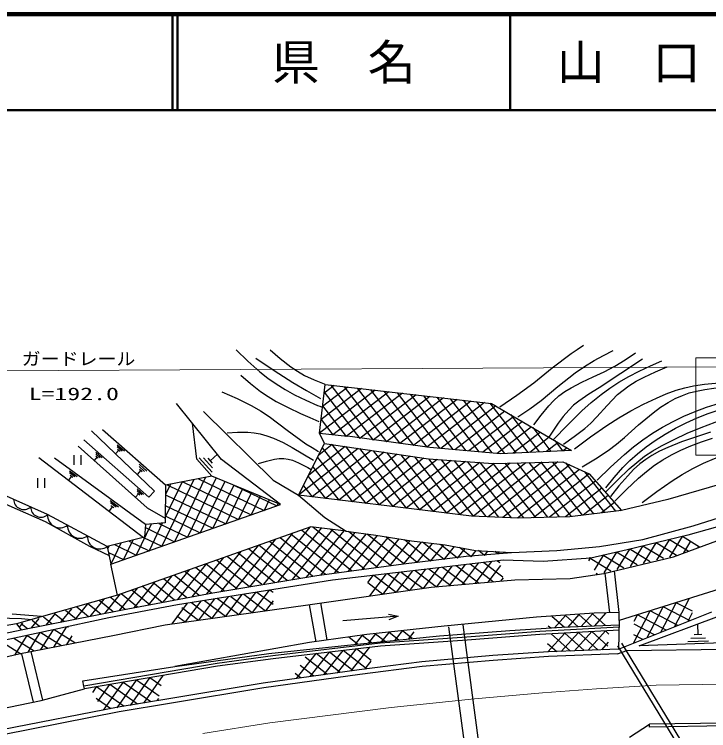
# Model space of a CAD drawing. Units: millimetres, scale not verified. Extents: x 40000 to 680000, y 20000 to 380000.
# Drawn here: x 281216 to 353736, y 305234 to 380000 of the extents above; entities that cross this region are included whole.
import ezdxf
from ezdxf.enums import TextEntityAlignment as Align

# ---------------------------------------------------------------- set-up
doc = ezdxf.new("R2010")
doc.units = ezdxf.units.MM
doc.header["$LTSCALE"] = 1000
doc.linetypes.add('CHAIN', pattern=[18.5, 12, -1.5, 3.5, -1.5])
for name, color, linetype, lineweight in [('M-BGD', 7, 'Continuous', 25), ('M-BMK', 2, 'CHAIN', 13), ('M-STR-HTXT', 7, 'Continuous', 13), ('M-TTL', 2, 'Continuous', 140), ('M-TTL-LINE', 7, 'Continuous', 50)]:
    doc.layers.add(name, color=color, linetype=linetype, lineweight=lineweight)
doc.layers.add('M-TTL-TXT', color=7, linetype='Continuous')
doc.styles.add('ＭＳ ゴシック', font='')
doc.styles.get('ＭＳ ゴシック').set_extended_font_data('MS Gothic')

# ---------------------------------------------------------------- blocks, each defined once
blk = doc.blocks.new('BUHIN1571')
at = {"layer": 'M-BGD'}
for p, q in [((12, 13), (-298, -337)), ((-130, 529), (541, -64)), ((337, -84), (-127, 325)), ((-106, 118), (130, -91))]:
    blk.add_line(p, q, dxfattribs=at)
blk = doc.blocks.new('BUHIN265')
at = {"layer": 'M-BGD'}
for p, q in [((-385, 500), (-385, -500)), ((382, -500), (382, 500))]:
    blk.add_line(p, q, dxfattribs=at)

msp = doc.modelspace()

# ---------------------------------------------------------------- linework, layer by layer
at = {"layer": 'M-BGD'}
for p, q in [((313081, 336286), (313678, 341361)), ((316042, 341093), (313408, 339063)), ((314614, 341255), (313571, 340451)), ((313678, 341361), (331054, 339388)), ((314272, 341293), (318691, 335559)), ((315656, 341136), (320093, 335377)), ((317039, 340979), (321496, 335195)), ((318898, 340768), (313081, 336286)), ((317470, 340930), (313244, 337675)), ((313583, 340550), (317288, 335741)), ((320326, 340606), (314483, 336104)), ((321754, 340444), (315886, 335923)), ((323182, 340282), (317288, 335741)), ((318423, 340822), (322898, 335013)), ((319806, 340665), (324301, 334832)), ((321189, 340508), (325666, 334698)), ((322573, 340351), (327021, 334577)), ((323956, 340194), (328376, 334457)), ((324610, 340120), (318691, 335559)), ((326038, 339958), (320093, 335377)), ((327466, 339796), (321496, 335195)), ((328894, 339633), (322898, 335013)), ((330322, 339471), (324301, 334832)), ((325339, 340037), (329731, 334337)), ((326723, 339880), (331087, 334216)), ((328106, 339723), (332398, 334153)), ((329490, 339566), (333615, 334212)), ((302871, 333541), (298155, 339393)), ((313416, 339129), (315886, 335923)), ((331508, 339122), (325755, 334690)), ((330873, 339409), (334832, 334271)), ((331054, 339388), (339412, 334492)), ((300961, 338557), (308244, 331391)), ((332439, 338577), (327224, 334559)), ((333369, 338032), (328693, 334429)), ((333054, 338217), (336049, 334329)), ((300265, 333567), (299830, 337315)), ((313248, 337707), (314483, 336104)), ((334300, 337487), (330162, 334298)), ((289267, 336515), (295851, 330246)), ((297020, 330856), (290418, 336633)), ((335231, 336941), (331631, 334168)), ((335355, 336869), (337266, 334388)), ((313618, 335211), (313081, 336286)), ((313081, 336286), (316009, 335987)), ((324606, 334792), (316009, 335987)), ((336162, 336396), (333308, 334197)), ((337092, 335851), (335056, 334281)), ((295256, 329611), (288474, 335602)), ((291962, 335081), (292711, 334425)), ((310911, 329799), (313618, 335211)), ((314410, 335094), (313008, 333992)), ((313618, 335211), (324486, 333598)), ((314376, 335099), (319336, 328790)), ((338023, 335305), (336803, 334366)), ((337656, 335520), (338483, 334447)), ((287879, 334928), (295097, 328501)), ((292123, 334508), (291780, 334117)), ((292484, 334401), (291967, 334854)), ((291991, 334624), (292254, 334393)), ((317132, 334690), (310911, 329799)), ((315771, 334892), (311959, 331895)), ((318493, 334488), (312315, 329631)), ((313384, 334743), (317932, 328958)), ((319854, 334286), (313719, 329463)), ((315816, 334885), (320740, 328622)), ((317256, 334671), (322144, 328454)), ((318697, 334458), (323549, 328286)), ((320137, 334244), (324953, 328118)), ((332009, 334134), (324606, 334792)), ((339412, 334492), (332009, 334134)), ((338954, 334760), (338551, 334450)), ((283792, 333739), (294725, 325402)), ((294930, 326736), (285419, 333659)), ((301856, 331810), (300265, 333567)), ((301867, 332226), (300531, 333701)), ((300988, 333696), (301911, 332677)), ((301916, 333140), (301446, 333659)), ((301681, 333400), (302452, 334098)), ((309020, 328824), (302871, 333541)), ((312889, 333754), (316528, 329127)), ((321215, 334084), (315124, 329295)), ((322576, 333882), (316528, 329127)), ((323936, 333680), (317932, 328958)), ((325371, 333535), (319336, 328790)), ((321577, 334030), (326357, 327950)), ((323017, 333816), (327761, 327782)), ((324457, 333602), (329153, 327630)), ((324486, 333598), (331233, 333119)), ((325806, 333504), (330471, 327572)), ((294249, 333038), (295073, 332317)), ((294823, 332291), (294254, 332789)), ((312395, 332765), (315124, 329295)), ((326855, 333430), (320740, 328622)), ((328339, 333325), (322144, 328454)), ((329823, 333219), (323549, 328286)), ((331316, 333122), (324953, 328118)), ((332986, 333162), (326357, 327950)), ((327154, 333409), (331789, 327513)), ((334656, 333203), (327761, 327782)), ((328501, 333313), (333107, 327455)), ((336326, 333244), (329184, 327629)), ((329848, 333218), (334393, 327437)), ((337996, 333285), (330716, 327561)), ((331195, 333122), (335640, 327470)), ((331233, 333119), (338516, 333298)), ((339219, 332975), (332247, 327493)), ((332446, 333149), (336886, 327503)), ((333694, 333180), (338132, 327536)), ((334942, 333210), (339369, 327580)), ((336190, 333241), (340532, 327719)), ((337438, 333271), (341694, 327859)), ((338516, 333298), (341247, 332044)), ((338788, 333173), (342857, 327998)), ((286971, 332362), (287776, 331777)), ((287552, 331732), (286996, 332137)), ((294426, 332409), (294049, 331978)), ((294281, 332536), (294570, 332282)), ((340241, 332506), (333779, 327425)), ((341257, 332033), (335447, 327465)), ((340779, 332259), (344019, 328137)), ((341247, 332044), (344640, 328212)), ((287182, 331807), (286876, 331386)), ((287041, 331910), (287324, 331704)), ((299974, 331439), (296627, 324486)), ((301856, 331810), (297020, 330856)), ((301200, 331681), (297962, 324953)), ((302286, 331631), (299296, 325421)), ((300438, 331530), (307305, 328224)), ((303211, 331246), (300631, 325888)), ((309020, 328824), (301856, 331810)), ((308244, 331391), (310911, 329799)), ((311900, 331776), (313719, 329463)), ((341921, 331283), (337121, 327509)), ((297020, 330856), (296960, 326915)), ((298748, 331197), (296969, 327502)), ((297521, 330955), (297005, 329883)), ((297168, 330885), (304636, 327290)), ((298803, 331208), (305970, 327757)), ((304135, 330860), (301966, 326355)), ((305059, 330475), (303301, 326822)), ((304132, 330862), (308640, 328691)), ((311406, 330788), (312315, 329631)), ((342585, 330533), (338795, 327553)), ((354853, 330943), (349459, 329362)), ((284695, 327782), (279365, 330169)), ((295851, 330246), (295256, 329611)), ((297005, 329854), (303301, 326822)), ((305984, 330090), (304636, 327290)), ((321267, 328575), (310911, 329799)), ((310911, 329799), (313644, 327497)), ((343249, 329783), (340641, 327733)), ((279416, 329255), (284441, 327072)), ((291227, 329250), (292112, 328606)), ((291865, 328558), (291254, 329003)), ((306908, 329704), (305970, 327757)), ((307832, 329319), (307305, 328224)), ((343913, 329033), (342550, 327961)), ((349459, 329362), (344640, 328212)), ((291459, 328639), (291122, 328177)), ((291287, 322617), (309020, 328824)), ((291303, 328752), (291614, 328526)), ((295097, 328501), (296962, 327429)), ((296988, 328752), (301966, 326355)), ((308757, 328934), (308640, 328691)), ((328962, 327639), (321267, 328575)), ((344577, 328283), (344459, 328190)), ((352127, 326629), (358384, 328570)), ((290929, 324468), (284695, 327782)), ((296971, 327650), (300631, 325888)), ((313644, 327497), (315873, 326058)), ((333852, 327422), (328962, 327639)), ((339246, 327565), (333852, 327422)), ((344640, 328212), (339246, 327565)), ((359757, 327994), (351558, 325622)), ((284441, 327072), (289060, 324482)), ((295515, 326788), (293957, 323552)), ((294930, 326736), (294810, 325423)), ((296960, 326915), (294930, 326736)), ((296674, 326890), (295292, 324019)), ((296311, 326858), (299296, 325421)), ((312184, 326495), (292003, 319393)), ((294902, 326427), (297962, 324953)), ((307284, 320509), (312111, 326470)), ((308770, 320755), (313311, 326362)), ((310255, 321001), (314485, 326223)), ((316432, 321911), (311199, 326149)), ((311741, 321247), (315659, 326084)), ((315873, 326058), (312184, 326495)), ((317794, 322094), (312391, 326471)), ((319156, 322278), (314252, 326250)), ((315873, 326058), (318965, 325626)), ((320519, 322461), (316123, 326021)), ((346876, 325191), (352127, 326629)), ((350055, 323388), (358000, 326313)), ((294810, 325423), (290929, 324468)), ((294725, 325402), (296627, 324486)), ((305798, 320263), (310311, 325836)), ((313707, 321544), (308984, 325369)), ((315069, 321727), (310092, 325759)), ((313215, 321478), (316813, 325920)), ((314660, 321672), (317962, 325750)), ((316104, 321867), (319112, 325580)), ((317549, 322061), (320261, 325411)), ((321881, 322645), (318066, 325735)), ((318965, 325626), (322705, 325050)), ((318993, 322256), (321411, 325241)), ((323288, 322792), (320009, 325448)), ((351558, 325622), (345229, 324112)), ((349691, 323357), (351003, 325490)), ((352785, 324393), (351003, 325490)), ((291087, 324507), (290969, 324262)), ((292346, 324817), (291287, 322617)), ((291673, 324651), (293957, 323552)), ((293605, 325127), (292622, 323085)), ((293199, 325027), (295292, 324019)), ((302826, 319772), (306712, 324569)), ((304312, 320018), (308511, 325203)), ((311040, 321131), (306769, 324590)), ((312359, 321349), (307876, 324979)), ((320437, 322450), (322560, 325072)), ((321881, 322645), (323728, 324925)), ((324694, 322940), (321951, 325162)), ((322705, 325050), (326229, 324618)), ((323288, 322792), (324899, 324781)), ((326101, 323088), (323851, 324910)), ((324694, 322940), (326070, 324638)), ((327507, 323235), (325723, 324680)), ((326229, 324618), (329393, 324043)), ((342345, 324472), (346876, 325191)), ((345561, 322369), (346876, 324506)), ((349009, 323194), (346876, 324506)), ((346938, 322698), (348252, 324834)), ((350384, 323522), (348252, 324834)), ((348315, 323027), (349627, 325162)), ((351592, 323954), (349627, 325162)), ((351127, 323782), (351874, 324996)), ((352645, 324341), (352744, 324503)), ((289060, 324482), (291114, 323512)), ((290929, 324468), (291287, 322617)), ((291051, 323841), (292622, 323085)), ((301325, 319508), (304912, 323936)), ((308401, 320694), (304554, 323810)), ((309720, 320912), (305661, 324200)), ((326101, 323088), (327198, 324442)), ((327507, 323235), (328319, 324238)), ((328914, 323383), (327725, 324346)), ((328414, 323434), (333133, 323826)), ((328914, 323383), (329445, 324040)), ((329393, 324043), (333133, 323826)), ((330320, 323531), (329711, 324024)), ((330320, 323531), (330675, 323969)), ((331727, 323679), (331422, 323925)), ((331727, 323679), (331904, 323897)), ((333133, 323826), (337880, 324041)), ((337880, 324041), (342345, 324472)), ((345229, 324112), (341417, 323250)), ((342808, 321710), (344142, 323879)), ((346261, 322536), (344095, 323869)), ((344185, 322039), (345500, 324178)), ((347635, 322865), (345500, 324178)), ((299804, 319218), (303112, 323303)), ((305762, 320258), (302338, 323031)), ((307082, 320476), (303446, 323420)), ((321869, 322643), (328414, 323434)), ((332283, 323035), (325523, 322245)), ((336455, 322891), (332283, 323035)), ((341417, 323250), (336455, 322891)), ((341236, 322972), (341438, 323300)), ((343513, 321879), (341263, 323263)), ((341797, 321975), (342790, 323589)), ((344887, 322207), (342679, 323566)), ((342780, 321633), (350055, 323388)), ((292003, 319393), (291287, 322617)), ((298282, 318928), (301312, 322669)), ((303124, 319821), (300123, 322251)), ((304443, 320039), (301231, 322641)), ((312801, 321422), (321869, 322643)), ((325523, 322245), (314447, 320952)), ((325552, 322249), (323906, 320072)), ((326927, 322409), (325302, 320261)), ((325941, 322294), (328290, 320518)), ((328302, 322570), (326643, 320376)), ((327377, 322462), (329779, 320645)), ((329677, 322731), (327984, 320491)), ((328813, 322630), (331268, 320773)), ((331052, 322891), (329325, 320606)), ((330249, 322798), (332244, 321290)), ((331989, 322473), (330665, 320722)), ((331685, 322965), (331922, 322787)), ((296760, 318638), (299512, 322036)), ((301808, 319600), (299016, 321861)), ((320051, 321606), (318303, 319293)), ((321426, 321767), (319703, 319488)), ((320196, 321623), (322505, 319877)), ((322801, 321927), (321104, 319683)), ((321632, 321791), (323906, 320072)), ((324177, 322088), (322505, 319877)), ((323068, 321958), (325312, 320262)), ((324504, 322126), (326801, 320390)), ((339267, 321131), (342780, 321633)), ((342139, 321550), (341981, 321647)), ((343401, 317536), (342923, 321667)), ((344404, 317568), (343902, 321903)), ((293717, 318058), (295913, 320769)), ((295239, 318348), (297712, 321402)), ((299235, 319110), (296800, 321082)), ((300521, 319355), (297908, 321471)), ((314447, 320952), (298266, 318365)), ((301941, 319625), (312801, 321422)), ((318676, 321446), (318118, 320707)), ((318759, 321455), (321104, 319683)), ((324749, 320213), (333497, 320965)), ((332267, 321182), (332006, 320837)), ((333497, 320965), (339267, 321131)), ((292193, 317766), (294113, 320136)), ((296663, 318620), (294585, 320302)), ((297949, 318865), (295693, 320692)), ((311871, 318375), (324749, 320213)), ((318121, 320685), (319703, 319488)), ((355484, 320199), (344403, 316719)), ((292003, 319393), (281461, 316402)), ((290662, 317464), (292313, 319502)), ((294090, 318129), (292370, 319522)), ((292513, 317829), (301941, 319625)), ((295376, 318374), (293478, 319912)), ((304974, 319438), (303263, 317168)), ((303819, 319253), (306064, 317561)), ((306398, 319665), (304663, 317364)), ((305189, 319472), (307464, 317757)), ((307822, 319893), (306064, 317561)), ((306560, 319691), (308242, 318423)), ((307930, 319910), (308244, 319674)), ((289131, 317162), (290599, 318975)), ((291524, 317634), (290065, 318816)), ((292804, 317884), (291226, 319162)), ((299278, 318527), (297661, 316381)), ((300702, 318755), (299061, 316578)), ((299707, 318596), (301862, 316971)), ((302126, 318982), (300462, 316775)), ((301078, 318815), (303263, 317168)), ((303550, 319210), (301862, 316971)), ((302448, 319034), (304663, 317364)), ((308242, 318789), (307464, 317757)), ((313906, 314710), (313213, 318567)), ((348731, 315513), (350333, 318581)), ((350157, 316083), (351682, 319005)), ((352030, 317695), (350333, 318581)), ((281940, 315744), (292513, 317829)), ((286068, 316558), (287207, 317965)), ((287691, 316878), (286579, 317778)), ((287599, 316860), (288903, 318470)), ((288969, 317130), (287741, 318124)), ((290246, 317382), (288903, 318470)), ((298266, 318365), (291074, 317000)), ((296986, 316287), (311871, 318375)), ((298725, 318084), (300462, 316775)), ((312725, 314498), (312032, 318355)), ((347306, 314943), (348984, 318158)), ((351743, 316717), (348984, 318158)), ((278737, 317019), (281974, 316948)), ((284043, 317134), (280988, 317379)), ((285135, 316374), (284256, 317086)), ((284537, 316256), (285512, 317460)), ((286413, 316626), (285418, 317432)), ((298193, 317233), (299061, 316578)), ((321305, 317185), (315511, 316696)), ((335754, 317070), (326098, 316156)), ((341784, 317485), (335754, 317070)), ((337357, 317180), (338669, 316020)), ((338769, 317267), (337623, 315972)), ((338769, 317267), (340104, 316085)), ((340180, 317353), (339015, 316035)), ((340180, 317353), (341539, 316150)), ((341592, 317439), (340406, 316099)), ((341592, 317439), (342974, 316216)), ((344404, 317568), (341784, 317485)), ((342967, 317483), (341798, 316162)), ((344318, 313748), (354079, 317651)), ((344403, 316719), (344404, 317568)), ((345884, 314380), (347635, 317734)), ((345951, 316669), (346285, 317310)), ((349296, 315739), (346285, 317310)), ((346492, 314091), (354858, 317219)), ((350519, 316228), (347635, 317734)), ((351583, 316653), (352063, 317573)), ((281461, 316402), (275837, 315372)), ((291074, 317000), (279135, 314450)), ((281461, 316402), (281940, 315744)), ((281773, 316021), (282120, 316450)), ((282579, 315870), (281932, 316394)), ((281974, 316948), (283010, 316841)), ((283005, 315954), (283816, 316955)), ((283857, 316122), (283094, 316740)), ((291512, 315172), (296986, 316287)), ((332639, 282436), (328082, 316277)), ((338385, 316030), (344390, 316275)), ((344403, 316719), (344318, 313748)), ((348072, 315249), (345942, 316361)), ((352621, 315254), (352597, 316397)), ((278776, 315098), (281940, 315744)), ((285258, 315758), (283965, 313692)), ((286620, 316049), (285310, 313956)), ((285383, 315784), (287531, 314439)), ((286788, 316084), (286846, 316048)), ((326098, 316156), (318031, 315284)), ((320356, 315513), (319577, 314528)), ((320356, 315513), (321379, 314704)), ((321761, 315677), (320959, 314663)), ((321761, 315677), (322778, 314873)), ((322929, 315542), (322340, 314798)), ((325613, 315117), (332956, 315698)), ((331248, 281525), (326596, 316077)), ((336098, 315573), (328488, 314992)), ((332956, 315698), (338385, 316030)), ((344383, 316025), (336098, 315573)), ((344399, 315726), (336118, 315274)), ((336972, 316186), (337234, 315954)), ((341538, 315570), (339739, 313562)), ((342950, 315647), (341133, 313620)), ((341538, 315570), (343216, 314065)), ((342950, 315647), (343316, 315319)), ((281170, 314882), (283285, 313558)), ((282535, 315176), (281247, 313120)), ((281702, 313248), (291512, 315172)), ((282572, 315184), (284720, 313840)), ((283896, 315467), (282613, 313417)), ((283977, 315484), (286155, 314121)), ((287232, 315142), (286655, 314219)), ((318031, 315284), (312058, 314453)), ((316142, 315022), (317075, 314284)), ((316672, 314245), (325613, 315117)), ((317547, 315185), (316813, 314258)), ((317547, 315185), (318510, 314424)), ((318952, 315349), (318195, 314393)), ((318952, 315349), (319945, 314564)), ((328488, 314992), (319438, 314369)), ((336118, 315274), (328510, 314693)), ((338714, 315415), (336950, 313448)), ((337302, 315338), (339303, 313544)), ((340126, 315492), (338345, 313505)), ((338714, 315415), (340735, 313603)), ((340126, 315492), (342168, 313662)), ((346848, 314760), (345909, 315250)), ((351875, 314891), (353387, 314923)), ((353006, 315262), (352236, 315245)), ((279792, 314565), (281881, 313257)), ((312058, 314453), (297977, 311919)), ((307791, 313290), (316672, 314245)), ((319438, 314369), (308226, 313040)), ((319466, 314070), (308264, 312742)), ((328510, 314693), (319466, 314070)), ((336910, 314347), (337871, 313486)), ((343249, 314482), (342528, 313677)), ((351768, 301732), (344232, 314089)), ((352195, 301992), (344659, 314350)), ((355219, 314390), (346492, 314091)), ((353731, 314562), (351542, 314515)), ((284192, 308432), (282984, 313499)), ((297977, 311919), (307791, 313290)), ((310697, 310681), (312739, 313273)), ((312125, 310877), (314144, 313439)), ((315237, 311305), (312739, 313273)), ((313553, 311074), (315548, 313606)), ((316612, 311494), (314144, 313439)), ((314981, 311270), (316953, 313772)), ((317988, 311683), (315548, 313606)), ((316409, 311466), (318357, 313939)), ((318477, 312571), (316953, 313772)), ((336996, 313462), (331176, 313064)), ((344318, 313748), (336996, 313462)), ((344229, 313244), (345195, 313606)), ((345195, 313606), (359436, 313812)), ((274512, 311624), (281702, 313248)), ((283219, 308200), (282011, 313267)), ((308226, 313040), (302404, 312251)), ((308264, 312742), (302450, 311954)), ((313861, 311116), (311609, 312890)), ((331176, 313064), (323760, 312427)), ((331214, 312565), (323814, 311930)), ((337023, 312962), (331214, 312565)), ((344229, 313244), (337023, 312962)), ((288365, 310423), (297977, 311919)), ((302404, 312251), (288489, 309882)), ((302450, 311954), (288540, 309586)), ((312485, 310927), (311076, 312037)), ((323760, 312427), (317223, 311591)), ((323814, 311930), (317289, 311095)), ((317836, 311663), (318485, 312485)), ((317223, 311591), (307216, 310197)), ((317289, 311095), (307291, 309703)), ((311110, 310738), (310542, 311185)), ((288489, 309882), (288365, 310423)), ((291946, 307632), (293990, 310514)), ((293346, 307877), (295384, 310751)), ((296355, 308837), (293990, 310514)), ((294745, 308121), (296778, 310989)), ((296566, 309913), (295384, 310751)), ((284027, 308388), (288540, 309586)), ((288540, 309586), (288489, 309882)), ((289405, 309235), (289807, 309802)), ((292685, 307762), (289807, 309802)), ((289952, 308278), (291202, 310039)), ((290547, 307388), (292596, 310277)), ((294072, 308004), (291202, 310039)), ((295459, 308246), (292596, 310277)), ((307216, 310197), (297567, 308604)), ((307291, 309703), (297650, 308111)), ((275628, 306676), (284027, 308388)), ((291298, 307519), (289764, 308607)), ((297567, 308604), (292066, 307688)), ((297650, 308111), (292155, 307196)), ((296144, 308366), (296307, 308596)), ((292066, 307688), (279921, 305306)), ((292155, 307196), (280026, 304817)), ((345459, 304572), (347561, 305917)), ((368267, 306196), (347561, 305917)), ((347565, 305617), (347561, 305917)), ((368270, 305896), (347565, 305617))]:
    msp.add_line(p, q, dxfattribs=at)
for points in [[(331935, 339044), (333715, 340268), (335466, 341546), (337403, 343091), (339375, 344586), (340012, 345033), (340651, 345477)], [(304386, 344968), (305603, 343804), (306858, 342688), (307686, 342029), (308551, 341418), (309493, 340830), (310467, 340293), (311665, 339715), (312894, 339190), (313124, 339095), (313355, 339000)], [(307924, 344967), (308994, 344063), (310094, 343211), (310796, 342739), (311535, 342314), (312529, 341850), (313562, 341434), (313619, 341412), (313684, 341387)], [(333809, 337985), (335045, 338813), (336244, 339689), (337989, 341164), (339781, 342599), (340763, 343254), (341779, 343858), (342753, 344390), (343746, 344906)], [(306443, 344104), (308361, 342815), (310311, 341578), (311740, 340734), (313190, 339906)], [(335487, 337170), (336233, 338174), (337024, 339136), (337538, 339674), (338096, 340170), (338705, 340618), (339359, 341024), (340484, 341612), (341658, 342157), (342807, 342691), (343921, 343276), (345008, 343946), (346076, 344662)], [(346809, 344010), (344572, 342496), (342290, 341024), (341213, 340356), (340169, 339638), (339626, 339193), (339117, 338696), (338545, 338036), (338015, 337331), (337518, 336606), (337034, 335867)], [(337523, 335622), (338979, 337129), (340487, 338602), (341472, 339484), (342497, 340320), (343400, 340985), (344343, 341604), (345399, 342210), (346493, 342769), (347664, 343318), (348845, 343847)], [(338582, 335134), (339703, 335925), (340786, 336762), (341442, 337345), (342066, 337980), (343122, 339164), (344219, 340305), (344790, 340790), (345398, 341228), (346177, 341704), (347002, 342137), (348191, 342681), (349415, 343195)], [(304879, 342328), (305884, 341456), (306923, 340633), (307714, 340096), (308547, 339604), (309818, 338949), (311116, 338348), (312065, 337929), (313025, 337513)], [(339722, 334645), (341399, 335894), (343108, 337092), (344346, 337879), (345616, 338615), (346928, 339306), (348271, 339946), (349300, 340378), (350356, 340757), (351247, 341016), (352151, 341217), (353295, 341387), (354450, 341498), (354900, 341533), (355361, 341566)], [(340536, 332771), (341899, 333598), (343225, 334471), (344108, 335133), (344961, 335849), (346421, 337154), (347929, 338420), (348704, 338984), (349520, 339502), (350241, 339893), (350984, 340228), (351709, 340486), (352452, 340686), (353346, 340857), (354257, 340969), (355587, 341052), (356933, 341076), (357363, 341077), (357804, 341077)], [(302904, 340600), (304481, 339890), (306024, 339127), (306945, 338610), (307833, 338041), (309727, 336592), (311658, 335189), (312313, 334785), (312984, 334386)], [(342083, 331387), (343482, 332748), (344927, 334071), (345873, 334857), (346857, 335597), (347871, 336283), (348927, 336925), (350022, 337520), (351153, 338066), (352308, 338556), (353492, 338994), (354854, 339424), (356233, 339796), (358436, 340301), (360655, 340750)], [(342979, 330572), (343853, 331654), (344772, 332695), (345518, 333434), (346306, 334130), (347211, 334846), (348161, 335519), (349208, 336188), (350286, 336804), (351391, 337366), (352522, 337874), (353668, 338324), (354837, 338717), (355965, 339035), (357107, 339295), (358210, 339485), (359330, 339616), (361002, 339722), (362691, 339773)], [(343002, 330165), (344199, 331389), (345432, 332565), (346219, 333238), (347050, 333870), (347913, 334439), (348820, 334965), (350142, 335641), (351506, 336270), (352950, 336887), (354412, 337447), (355598, 337840), (356796, 338175), (357881, 338416), (358987, 338599), (360291, 338747), (361615, 338835), (363712, 338887), (365820, 338879), (365931, 338878), (366052, 338876)], [(303438, 336321), (304519, 336382), (305600, 336383), (306252, 336327), (306905, 336210), (307603, 336013), (308288, 335756), (309278, 335298), (310237, 334788), (311351, 334144), (312449, 333481)], [(353935, 336376), (352375, 335879), (350906, 335364), (349457, 334792), (348611, 334399), (347799, 333956), (347161, 333543), (346551, 333075), (345896, 332486), (345279, 331849), (344368, 330785), (343490, 329676)], [(343920, 329187), (345147, 330418), (346410, 331601), (347227, 332288), (348081, 332928), (348949, 333498), (349852, 334019), (350839, 334517), (351864, 334966), (352978, 335387), (354121, 335754)], [(346791, 329066), (348331, 330211), (349908, 331306), (350978, 331976), (352081, 332594), (353196, 333151), (354346, 333657), (355489, 334095), (356649, 334476), (357814, 334794), (358990, 335053), (360286, 335274), (361597, 335435), (363084, 335554), (364588, 335613), (365659, 335608), (366722, 335542), (367549, 335436), (368359, 335271), (369045, 335073), (369711, 334818), (370595, 334381), (371460, 333889)], [(306729, 333111), (307551, 333377), (308377, 333581), (308863, 333644), (309353, 333646), (309817, 333580), (310276, 333453), (310904, 333197), (311527, 332878), (311865, 332688), (312202, 332493)], [(320285, 317388), (321305, 317185), (320333, 316817)]]:
    msp.add_lwpolyline(points, dxfattribs=at)
for centre, radius, start, end in [((282214, 329385), 1072, 180.6396, 311.11657), ((283990, 328590), 1072, 180.6396, 311.11657), ((285989, 327709), 1296, 176.7678, 307.24476), ((288067, 326605), 1296, 176.7678, 307.24476), ((290145, 325500), 1296, 176.7678, 307.24476)]:
    msp.add_arc(centre, radius, start, end, dxfattribs=at)
at = {"layer": 'M-BMK'}
for p, q in [((336397, 309170), (342033, 309599)), ((342033, 309599), (348237, 309967)), ((348237, 309967), (358173, 310150)), ((329271, 308557), (336397, 309170)), ((320564, 307637), (329271, 308557)), ((314236, 306839), (320564, 307637)), ((307909, 306041), (314236, 306839)), ((300922, 304936), (307909, 306041))]:
    msp.add_line(p, q, dxfattribs=at)
at = {"layer": 'M-STR-HTXT'}
for p, q in [((352383, 344141), (352381, 334003)), ((357444, 344140), (352383, 344141)), ((195509, 342364), (383507, 343349)), ((352381, 334003), (357443, 334002))]:
    msp.add_line(p, q, dxfattribs=at)
at = {"layer": 'M-TTL'}
msp.add_line((680000, 380000), (40000, 380000), dxfattribs=at)
at = {"layer": 'M-TTL-LINE'}
for p, q in [((297750, 380000), (297750, 370000)), ((298250, 380000), (298250, 370000)), ((333000, 380000), (333000, 370000)), ((40000, 370000), (680000, 370000))]:
    msp.add_line(p, q, dxfattribs=at)

# ---------------------------------------------------------------- block references
at = {"rotation": 359.99229}
for name, p in [('BUHIN1571', (289844, 333786)), ('BUHIN265', (287833, 333480)), ('BUHIN265', (284033, 331084)), ('BUHIN1571', (294183, 329939))]:
    msp.add_blockref(name, p, dxfattribs=at)

# ---------------------------------------------------------------- texts
at = {"layer": 'M-STR-HTXT', "style": 'ＭＳ ゴシック'}
for s, width, p in [('ガードレール', 1.1, (281982, 342988)), ('L=192.0', 1.5, (282714, 339335))]:
    msp.add_text(s, height=1320, rotation=359.992, dxfattribs=dict(at, width=width)).set_placement(p, align=Align.BOTTOM_LEFT)
at = {"layer": 'M-TTL-TXT', "style": 'ＭＳ ゴシック'}
for s, p in [('県\u3000名', (315625, 375000)), ('山\u3000口\u3000県', (350375, 375000))]:
    msp.add_text(s, height=3666, dxfattribs=at).set_placement(p, align=Align.MIDDLE_CENTER)

doc.saveas('drawing.dxf')
